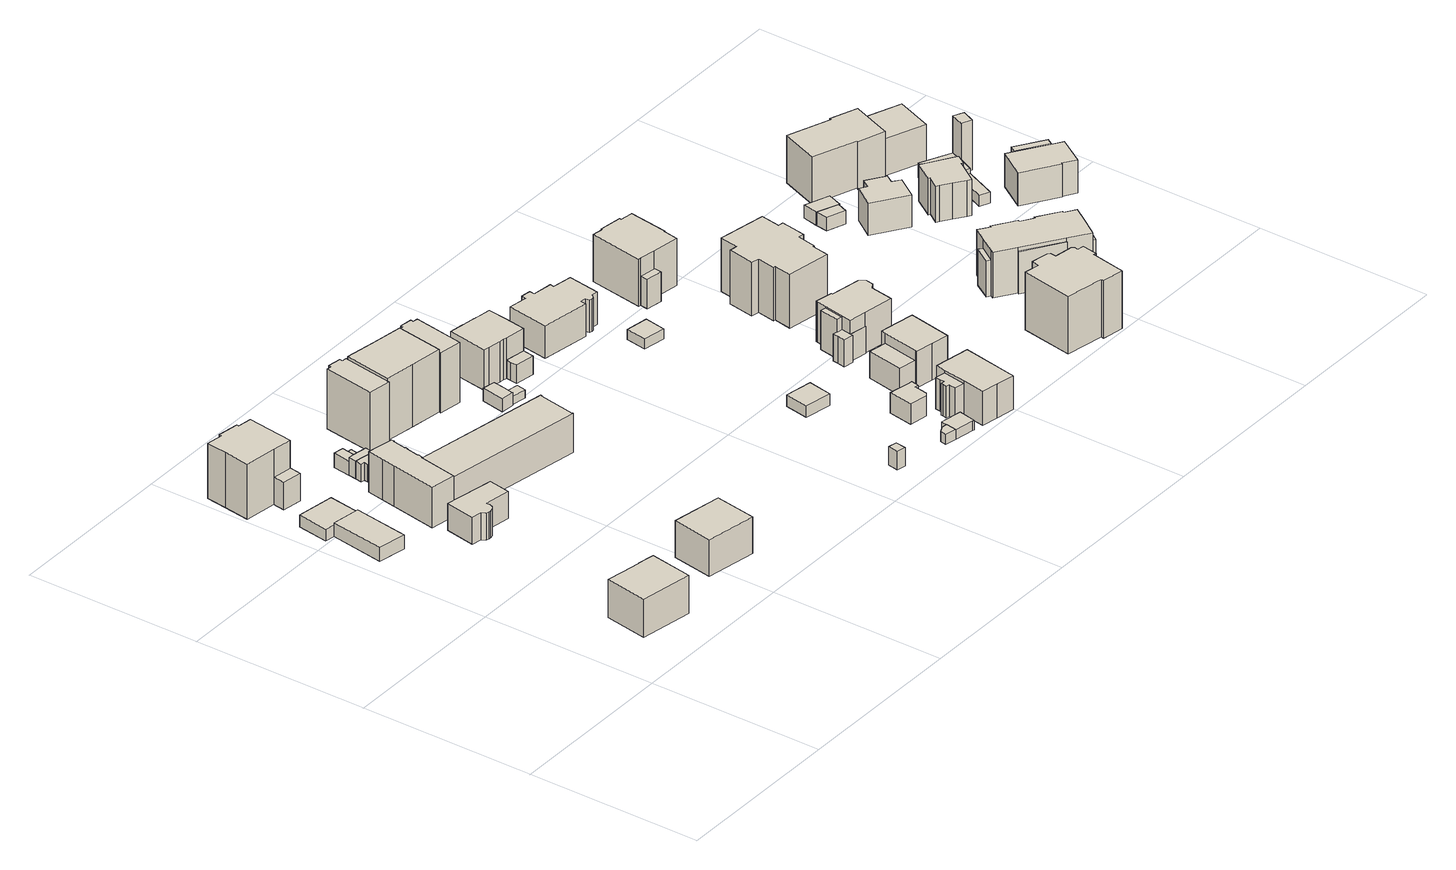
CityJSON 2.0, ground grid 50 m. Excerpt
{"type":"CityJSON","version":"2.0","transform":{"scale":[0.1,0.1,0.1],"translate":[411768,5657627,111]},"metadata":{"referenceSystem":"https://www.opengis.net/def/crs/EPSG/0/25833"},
"CityObjects":{
"building1":{"type":"Building","attributes":{"Gemeindeschluessel":14612000,"Geometrietyp2DReferenz":"3000","function":"31001_9998","roofType":"9999"},"children":["building1-1","building1-2"]},
"building1-1":{"type":"BuildingPart","attributes":{"Dachtyp_tdc":"tdcPolyFlatRoof","Dachneigung":2.77,"QualitaetDacherkennung":37,"Geometrietyp2DReferenz":"3000","measuredHeight":8.88,"roofType":"2100"},"parents":["building1"],"geometry":[{"type":"Solid","lod":"1","boundaries":[[[[0,1,2,3,4]],[[5,6,7,8,9]],[[3,6,5,4]],[[2,7,6,3]],[[1,8,7,2]],[[0,9,8,1]],[[4,5,9,0]]]]}]},
"building1-2":{"type":"BuildingPart","attributes":{"Dachtyp_tdc":"tdcTentRoof","Dachneigung":11.85,"QualitaetDacherkennung":70,"Geometrietyp2DReferenz":"3000","measuredHeight":11.94,"roofType":"3500"},"parents":["building1"],"geometry":[{"type":"Solid","lod":"1","boundaries":[[[[10,11,12,13,14,15,16]],[[9,8,17,18,19,20,5]],[[16,8,9,10]],[[15,17,8,16]],[[14,18,17,15]],[[13,19,18,14]],[[12,20,19,13]],[[11,5,20,12]],[[10,9,5,11]]]]}]},
"building2":{"type":"Building","attributes":{"Dachtyp_tdc":"tdcPolyFlatRoof","Gemeindeschluessel":14612000,"Dachneigung":6.13,"QualitaetDacherkennung":87,"Geometrietyp2DReferenz":"3000","measuredHeight":4.46,"function":"31001_9998","roofType":"2100"},"geometry":[{"type":"Solid","lod":"1","boundaries":[[[[21,22,23,24]],[[25,26,27,28]],[[24,26,25,21]],[[23,27,26,24]],[[22,28,27,23]],[[21,25,28,22]]]]}]},
"building3":{"type":"Building","attributes":{"Dachtyp_tdc":"tdcPolyFlatRoof","Gemeindeschluessel":14612000,"Dachneigung":5.5,"QualitaetDacherkennung":90,"Geometrietyp2DReferenz":"3000","measuredHeight":3.91,"function":"31001_9998","roofType":"2100"},"geometry":[{"type":"Solid","lod":"1","boundaries":[[[[29,30,31,32,33]],[[34,35,36,28,27]],[[33,35,34,29]],[[32,36,35,33]],[[31,28,36,32]],[[30,27,28,31]],[[29,34,27,30]]]]}]},
"building4":{"type":"Building","attributes":{"Gemeindeschluessel":14612000,"Geometrietyp2DReferenz":"3000","function":"31001_9998","roofType":"9999"},"children":["building4-1","building4-2"]},
"building4-1":{"type":"BuildingPart","attributes":{"Dachtyp_tdc":"tdcGableRoof","Dachneigung":22.07,"QualitaetDacherkennung":35,"Geometrietyp2DReferenz":"3000","measuredHeight":17.79,"roofType":"3100"},"parents":["building4"],"geometry":[{"type":"Solid","lod":"1","boundaries":[[[[37,38,39,40,41,42,43,44,45,46,47]],[[48,49,50,51,52,53,54,55,56,57,58]],[[47,48,58,37]],[[46,49,48,47]],[[45,50,49,46]],[[44,51,50,45]],[[43,52,51,44]],[[42,53,52,43]],[[41,54,53,42]],[[40,55,54,41]],[[39,56,55,40]],[[38,57,56,39]],[[37,58,57,38]]]]}]},
"building4-2":{"type":"BuildingPart","attributes":{"Dachtyp_tdc":"tdcGableRoof","Dachneigung":66.94,"QualitaetDacherkennung":7,"Geometrietyp2DReferenz":"3000","measuredHeight":11.94,"roofType":"3100"},"parents":["building4"],"geometry":[{"type":"Solid","lod":"1","boundaries":[[[[59,60,61,62]],[[57,63,64,58]],[[62,63,57,59]],[[61,64,63,62]],[[60,58,64,61]],[[59,57,58,60]]]]}]},
"building5":{"type":"Building","attributes":{"Dachtyp_tdc":"tdcFreeFormRoof","Gemeindeschluessel":14612000,"Dachneigung":61.99,"QualitaetDacherkennung":16,"Geometrietyp2DReferenz":"3000","measuredHeight":10.71,"function":"31001_9998","roofType":"5000"},"geometry":[{"type":"Solid","lod":"1","boundaries":[[[[65,66,67,68,69,70,71,72,73,74,75,76]],[[77,78,79,80,81,82,83,84,85,86,87,88]],[[76,78,77,65]],[[75,79,78,76]],[[74,80,79,75]],[[73,81,80,74]],[[72,82,81,73]],[[71,83,82,72]],[[70,84,83,71]],[[69,85,84,70]],[[68,86,85,69]],[[67,87,86,68]],[[66,88,87,67]],[[65,77,88,66]]]]}]},
"building6":{"type":"Building","attributes":{"Dachtyp_tdc":"tdcPolyFlatRoof","Gemeindeschluessel":14612000,"Dachneigung":17.45,"QualitaetDacherkennung":61,"Geometrietyp2DReferenz":"3000","measuredHeight":12.92,"function":"31001_9998","roofType":"2100"},"geometry":[{"type":"Solid","lod":"1","boundaries":[[[[89,90,91,92,93,94,95,96,97,98,99,100,101,102,103,104,105,106]],[[107,108,109,110,111,112,113,114,115,116,117,118,119,120,121,122,123,124]],[[106,108,107,89]],[[105,109,108,106]],[[104,110,109,105]],[[103,111,110,104]],[[102,112,111,103]],[[101,113,112,102]],[[100,114,113,101]],[[99,115,114,100]],[[98,116,115,99]],[[97,117,116,98]],[[96,118,117,97]],[[95,119,118,96]],[[94,120,119,95]],[[93,121,120,94]],[[92,122,121,93]],[[91,123,122,92]],[[90,124,123,91]],[[89,107,124,90]]]]}]},
"building7":{"type":"Building","attributes":{"Dachtyp_tdc":"tdcHipAndGableRoof","Gemeindeschluessel":14612000,"Dachneigung":35.05,"QualitaetDacherkennung":43,"Geometrietyp2DReferenz":"3000","measuredHeight":13.19,"function":"31001_9998","roofType":"5000"},"geometry":[{"type":"Solid","lod":"1","boundaries":[[[[125,126,127,128]],[[129,130,131,132]],[[128,130,129,125]],[[127,131,130,128]],[[126,132,131,127]],[[125,129,132,126]]]]}]},
"building8":{"type":"Building","attributes":{"Dachtyp_tdc":"tdcPolyFlatRoof","Gemeindeschluessel":14612000,"Dachneigung":4.83,"QualitaetDacherkennung":66,"Geometrietyp2DReferenz":"3000","measuredHeight":4.62,"function":"31001_9998","roofType":"2100"},"geometry":[{"type":"Solid","lod":"1","boundaries":[[[[133,134,135,136]],[[137,138,139,140]],[[136,138,137,133]],[[135,139,138,136]],[[134,140,139,135]],[[133,137,140,134]]]]}]},
"building9":{"type":"Building","attributes":{"Dachtyp_tdc":"tdcPolyFlatRoof","Gemeindeschluessel":14612000,"Dachneigung":30.12,"QualitaetDacherkennung":70,"Geometrietyp2DReferenz":"3000","measuredHeight":6.02,"function":"31001_9998","roofType":"2100"},"geometry":[{"type":"Solid","lod":"1","boundaries":[[[[141,142,143,144,145,146]],[[147,148,149,138,137,150]],[[146,148,147,141]],[[145,149,148,146]],[[144,138,149,145]],[[143,137,138,144]],[[142,150,137,143]],[[141,147,150,142]]]]}]},
"building10":{"type":"Building","attributes":{"Dachtyp_tdc":"tdcPolyFlatRoof","Gemeindeschluessel":14612000,"Dachneigung":30.7,"QualitaetDacherkennung":69,"Geometrietyp2DReferenz":"3000","measuredHeight":5.86,"function":"31001_9998","roofType":"2100"},"geometry":[{"type":"Solid","lod":"1","boundaries":[[[[151,152,153,154,155]],[[148,156,157,158,149]],[[155,156,148,151]],[[154,157,156,155]],[[153,158,157,154]],[[152,149,158,153]],[[151,148,149,152]]]]}]},
"building11":{"type":"Building","attributes":{"Dachtyp_tdc":"tdcPolyFlatRoof","Gemeindeschluessel":14612000,"Dachneigung":6.29,"QualitaetDacherkennung":73,"Geometrietyp2DReferenz":"3000","measuredHeight":4.2,"function":"31001_9998","roofType":"2100"},"geometry":[{"type":"Solid","lod":"1","boundaries":[[[[159,160,161,162]],[[163,164,165,166]],[[162,164,163,159]],[[161,165,164,162]],[[160,166,165,161]],[[159,163,166,160]]]]}]},
"building12":{"type":"Building","attributes":{"Dachtyp_tdc":"tdcPolyFlatRoof","Gemeindeschluessel":14612000,"Dachneigung":3.55,"QualitaetDacherkennung":76,"Geometrietyp2DReferenz":"3000","measuredHeight":2.41,"function":"31001_9998","roofType":"2100"},"geometry":[{"type":"Solid","lod":"1","boundaries":[[[[167,168,169,170,171]],[[157,172,173,174,158]],[[171,172,157,167]],[[170,173,172,171]],[[169,174,173,170]],[[168,158,174,169]],[[167,157,158,168]]]]}]},
"building13":{"type":"Building","attributes":{"name":"Berufliches Gymnasium","Gemeindeschluessel":14612000,"Dachtyp_tdc":"tdcFreeFormRoof","Dachneigung":32.39,"QualitaetDacherkennung":71,"Geometrietyp2DReferenz":"3000","measuredHeight":13.04,"function":"31001_3021","roofType":"5000"},"geometry":[{"type":"Solid","lod":"1","boundaries":[[[[175,176,177,178,179,180,181,182]],[[183,184,185,186,187,188,189,190]],[[182,184,183,175]],[[181,185,184,182]],[[180,186,185,181]],[[179,187,186,180]],[[178,188,187,179]],[[177,189,188,178]],[[176,190,189,177]],[[175,183,190,176]]]]}]},
"building14":{"type":"Building","attributes":{"name":"Semper Fachoberschule Dresden","Gemeindeschluessel":14612000,"Geometrietyp2DReferenz":"3000","function":"31001_3021","roofType":"9999"},"children":["building14-1","building14-2","building14-3"]},
"building14-1":{"type":"BuildingPart","attributes":{"Dachtyp_tdc":"tdcHipRoof","Dachneigung":25.75,"QualitaetDacherkennung":48,"Geometrietyp2DReferenz":"3000","measuredHeight":18.25,"roofType":"3200"},"parents":["building14"],"geometry":[{"type":"Solid","lod":"1","boundaries":[[[[191,192,193,194,195,196,197,198,199,200]],[[201,202,203,204,205,206,207,208,209,210]],[[199,202,201,200]],[[198,203,202,199]],[[197,204,203,198]],[[196,205,204,197]],[[195,206,205,196]],[[194,207,206,195]],[[193,208,207,194]],[[192,209,208,193]],[[191,210,209,192]],[[200,201,210,191]]]]}]},
"building14-2":{"type":"BuildingPart","attributes":{"Dachtyp_tdc":"tdcGableRoof","Dachneigung":25.99,"QualitaetDacherkennung":90,"Geometrietyp2DReferenz":"3000","measuredHeight":19.65,"roofType":"3100"},"parents":["building14"],"geometry":[{"type":"Solid","lod":"1","boundaries":[[[[211,212,213,214,215,216]],[[217,201,210,218,219,220]],[[216,201,217,211]],[[215,210,201,216]],[[214,218,210,215]],[[213,219,218,214]],[[212,220,219,213]],[[211,217,220,212]]]]}]},
"building14-3":{"type":"BuildingPart","attributes":{"Dachtyp_tdc":"tdcCutTentRoof","Dachneigung":28.5,"QualitaetDacherkennung":81,"Geometrietyp2DReferenz":"3000","measuredHeight":18.61,"roofType":"9999"},"parents":["building14"],"geometry":[{"type":"Solid","lod":"1","boundaries":[[[[221,222,223,224,225,226,227,228,229,230]],[[231,232,233,234,235,236,237,238,220,219]],[[230,231,219,221]],[[229,232,231,230]],[[228,233,232,229]],[[227,234,233,228]],[[226,235,234,227]],[[225,236,235,226]],[[224,237,236,225]],[[223,238,237,224]],[[222,220,238,223]],[[221,219,220,222]]]]}]},
"building15":{"type":"Building","attributes":{"Dachtyp_tdc":"tdcFreeFormRoof","Gemeindeschluessel":14612000,"Dachneigung":12.41,"QualitaetDacherkennung":33,"Geometrietyp2DReferenz":"3000","measuredHeight":4.46,"function":"31001_9998","roofType":"5000"},"geometry":[{"type":"Solid","lod":"1","boundaries":[[[[239,240,241,242,243,244]],[[245,246,247,248,249,250]],[[244,246,245,239]],[[243,247,246,244]],[[242,248,247,243]],[[241,249,248,242]],[[240,250,249,241]],[[239,245,250,240]]]]}]},
"building16":{"type":"Building","attributes":{"Dachtyp_tdc":"tdcPolyFlatRoof","Gemeindeschluessel":14612000,"Dachneigung":3.26,"QualitaetDacherkennung":67,"Geometrietyp2DReferenz":"3000","measuredHeight":2.45,"function":"31001_9998","roofType":"2100"},"geometry":[{"type":"Solid","lod":"1","boundaries":[[[[251,252,253,254]],[[249,248,255,256]],[[254,248,249,251]],[[253,255,248,254]],[[252,256,255,253]],[[251,249,256,252]]]]}]},
"building17":{"type":"Building","attributes":{"Dachtyp_tdc":"tdcGableRoof","Gemeindeschluessel":14612000,"Dachneigung":39.31,"QualitaetDacherkennung":6,"Geometrietyp2DReferenz":"3000","measuredHeight":6.11,"function":"31001_9998","roofType":"3100"},"geometry":[{"type":"Solid","lod":"1","boundaries":[[[[257,258,259,260]],[[261,262,263,264]],[[260,262,261,257]],[[259,263,262,260]],[[258,264,263,259]],[[257,261,264,258]]]]}]},
"building18":{"type":"Building","attributes":{"Gemeindeschluessel":14612000,"Geometrietyp2DReferenz":"3000","function":"31001_9998","roofType":"9999"},"children":["building18-1","building18-2"]},
"building18-1":{"type":"BuildingPart","attributes":{"Dachtyp_tdc":"tdcPolyFlatRoof","Dachneigung":3.41,"QualitaetDacherkennung":65,"Geometrietyp2DReferenz":"3000","measuredHeight":5.41,"roofType":"2100"},"parents":["building18"],"geometry":[{"type":"Solid","lod":"1","boundaries":[[[[265,266,267,268,269]],[[270,271,272,273,274]],[[269,271,270,265]],[[268,272,271,269]],[[267,273,272,268]],[[266,274,273,267]],[[265,270,274,266]]]]}]},
"building18-2":{"type":"BuildingPart","attributes":{"Dachtyp_tdc":"tdcHipRoof","Dachneigung":42.79,"QualitaetDacherkennung":77,"Geometrietyp2DReferenz":"3000","measuredHeight":14.38,"roofType":"3200"},"parents":["building18"],"geometry":[{"type":"Solid","lod":"1","boundaries":[[[[275,276,277,278,279,280,281,282,283,284,285,286,287,288,289,290,291,292]],[[293,294,295,296,297,298,299,300,301,302,303,304,305,306,307,308,273,272]],[[292,294,293,275]],[[291,295,294,292]],[[290,296,295,291]],[[289,297,296,290]],[[288,298,297,289]],[[287,299,298,288]],[[286,300,299,287]],[[285,301,300,286]],[[284,302,301,285]],[[283,303,302,284]],[[282,304,303,283]],[[281,305,304,282]],[[280,306,305,281]],[[279,307,306,280]],[[278,308,307,279]],[[277,273,308,278]],[[276,272,273,277]],[[275,293,272,276]]]]}]},
"building19":{"type":"Building","attributes":{"Dachtyp_tdc":"tdcPolyFlatRoof","Gemeindeschluessel":14612000,"Dachneigung":7.51,"QualitaetDacherkennung":68,"Geometrietyp2DReferenz":"3000","measuredHeight":3.13,"function":"31001_9998","roofType":"2100"},"geometry":[{"type":"Solid","lod":"1","boundaries":[[[[309,310,311,312,313]],[[314,315,316,317,318]],[[313,315,314,309]],[[312,316,315,313]],[[311,317,316,312]],[[310,318,317,311]],[[309,314,318,310]]]]}]},
"building20":{"type":"Building","attributes":{"Dachtyp_tdc":"tdcHipAndGableRoof","Gemeindeschluessel":14612000,"Dachneigung":10.02,"QualitaetDacherkennung":27,"Geometrietyp2DReferenz":"3000","measuredHeight":3.93,"function":"31001_9998","roofType":"5000"},"geometry":[{"type":"Solid","lod":"1","boundaries":[[[[319,320,321,322]],[[323,324,325,326]],[[322,324,323,319]],[[321,325,324,322]],[[320,326,325,321]],[[319,323,326,320]]]]}]},
"building21":{"type":"Building","attributes":{"Dachtyp_tdc":"tdcPolyFlatRoof","Gemeindeschluessel":14612000,"Dachneigung":0,"QualitaetDacherkennung":82,"Geometrietyp2DReferenz":"3000","measuredHeight":2.8,"function":"31001_9998","roofType":"1000"},"geometry":[{"type":"Solid","lod":"1","boundaries":[[[[327,328,329,330,331,332]],[[318,317,333,334,335,336]],[[332,317,318,327]],[[331,333,317,332]],[[330,334,333,331]],[[329,335,334,330]],[[328,336,335,329]],[[327,318,336,328]]]]}]},
"building22":{"type":"Building","attributes":{"Dachtyp_tdc":"tdcPolyFlatRoof","Gemeindeschluessel":14612000,"Dachneigung":0,"QualitaetDacherkennung":66,"Geometrietyp2DReferenz":"3000","measuredHeight":5.88,"function":"31001_9998","roofType":"1000"},"geometry":[{"type":"Solid","lod":"1","boundaries":[[[[337,338,339,340,341,342,343,344]],[[345,346,347,348,349,350,351,352]],[[344,346,345,337]],[[343,347,346,344]],[[342,348,347,343]],[[341,349,348,342]],[[340,350,349,341]],[[339,351,350,340]],[[338,352,351,339]],[[337,345,352,338]]]]}]},
"building23":{"type":"Building","attributes":{"Dachtyp_tdc":"tdcFreeFormRoof","Gemeindeschluessel":14612000,"Dachneigung":50.21,"QualitaetDacherkennung":43,"Geometrietyp2DReferenz":"3000","measuredHeight":14.38,"function":"31001_9998","roofType":"5000"},"geometry":[{"type":"Solid","lod":"1","boundaries":[[[[353,354,355,356,357,358,359,360,361,362,363,364,365,366,367,368,369]],[[370,371,372,373,374,375,376,377,378,379,380,381,382,383,384,385,386]],[[369,371,370,353]],[[368,372,371,369]],[[367,373,372,368]],[[366,374,373,367]],[[365,375,374,366]],[[364,376,375,365]],[[363,377,376,364]],[[362,378,377,363]],[[361,379,378,362]],[[360,380,379,361]],[[359,381,380,360]],[[358,382,381,359]],[[357,383,382,358]],[[356,384,383,357]],[[355,385,384,356]],[[354,386,385,355]],[[353,370,386,354]]]]}]},
"building24":{"type":"Building","attributes":{"Gemeindeschluessel":14612000,"Geometrietyp2DReferenz":"3000","function":"31001_9998","roofType":"9999"},"children":["building24-1","building24-2"]},
"building24-1":{"type":"BuildingPart","attributes":{"Dachtyp_tdc":"tdcHipAndGableRoof","Dachneigung":38.1,"QualitaetDacherkennung":65,"Geometrietyp2DReferenz":"3000","measuredHeight":11.91,"roofType":"5000"},"parents":["building24"],"geometry":[{"type":"Solid","lod":"1","boundaries":[[[[387,388,389,390,391,392,393]],[[394,395,396,397,398,399,400]],[[393,395,394,387]],[[392,396,395,393]],[[391,397,396,392]],[[390,398,397,391]],[[389,399,398,390]],[[388,400,399,389]],[[387,394,400,388]]]]}]},
"building24-2":{"type":"BuildingPart","attributes":{"Dachtyp_tdc":"tdcGableRoof","Dachneigung":41.34,"QualitaetDacherkennung":72,"Geometrietyp2DReferenz":"3000","measuredHeight":10.65,"roofType":"3100"},"parents":["building24"],"geometry":[{"type":"Solid","lod":"1","boundaries":[[[[401,402,403,404,405,406,407,408,409,410,411]],[[412,413,396,414,395,415,416,417,418,419,420]],[[411,413,412,401]],[[410,396,413,411]],[[409,414,396,410]],[[408,395,414,409]],[[407,415,395,408]],[[406,416,415,407]],[[405,417,416,406]],[[404,418,417,405]],[[403,419,418,404]],[[402,420,419,403]],[[401,412,420,402]]]]}]},
"building25":{"type":"Building","attributes":{"Dachtyp_tdc":"tdcGableRoof","Gemeindeschluessel":14612000,"Dachneigung":10.14,"QualitaetDacherkennung":79,"Geometrietyp2DReferenz":"3000","measuredHeight":3.14,"function":"31001_9998","roofType":"3100"},"geometry":[{"type":"Solid","lod":"1","boundaries":[[[[421,422,423,424]],[[425,426,427,428]],[[424,426,425,421]],[[423,427,426,424]],[[422,428,427,423]],[[421,425,428,422]]]]}]},
"building26":{"type":"Building","attributes":{"Gemeindeschluessel":14612000,"Geometrietyp2DReferenz":"3000","function":"31001_9998","roofType":"9999"},"children":["building26-1","building26-2"]},
"building26-1":{"type":"BuildingPart","attributes":{"Dachtyp_tdc":"tdcGableRoof","Dachneigung":42.05,"QualitaetDacherkennung":58,"Geometrietyp2DReferenz":"3000","measuredHeight":12.8,"roofType":"3100"},"parents":["building26"],"geometry":[{"type":"Solid","lod":"1","boundaries":[[[[429,430,431,432,433,434,435,436]],[[437,438,439,440,441,442,443,444]],[[436,437,444,429]],[[435,438,437,436]],[[434,439,438,435]],[[433,440,439,434]],[[432,441,440,433]],[[431,442,441,432]],[[430,443,442,431]],[[429,444,443,430]]]]}]},
"building26-2":{"type":"BuildingPart","attributes":{"Dachtyp_tdc":"tdcPolyFlatRoof","Dachneigung":0,"QualitaetDacherkennung":36,"Geometrietyp2DReferenz":"3000","measuredHeight":7.68,"roofType":"1000"},"parents":["building26"],"geometry":[{"type":"Solid","lod":"1","boundaries":[[[[445,446,447,448]],[[444,449,450,437]],[[447,449,444,448]],[[446,450,449,447]],[[445,437,450,446]],[[448,444,437,445]]]]}]},
"building27":{"type":"Building","attributes":{"Gemeindeschluessel":14612000,"Geometrietyp2DReferenz":"3000","function":"31001_9998","roofType":"9999"},"children":["building27-1","building27-2","building27-3"]},
"building27-1":{"type":"BuildingPart","attributes":{"Dachtyp_tdc":"tdcCutTentRoof","Dachneigung":38.61,"QualitaetDacherkennung":75,"Geometrietyp2DReferenz":"3000","measuredHeight":13.58,"roofType":"9999"},"parents":["building27"],"geometry":[{"type":"Solid","lod":"1","boundaries":[[[[451,452,453,454,455,456,457,458,459,460,461,462]],[[463,464,465,466,467,468,469,470,471,472,473,474]],[[462,464,463,451]],[[461,465,464,462]],[[460,466,465,461]],[[459,467,466,460]],[[458,468,467,459]],[[457,469,468,458]],[[456,470,469,457]],[[455,471,470,456]],[[454,472,471,455]],[[453,473,472,454]],[[452,474,473,453]],[[451,463,474,452]]]]}]},
"building27-2":{"type":"BuildingPart","attributes":{"Dachtyp_tdc":"tdcPolyFlatRoof","Dachneigung":37.57,"QualitaetDacherkennung":68,"Geometrietyp2DReferenz":"3000","measuredHeight":11.94,"roofType":"2100"},"parents":["building27"],"geometry":[{"type":"Solid","lod":"1","boundaries":[[[[475,476,477,478]],[[479,467,480,481]],[[478,467,479,475]],[[477,480,467,478]],[[476,481,480,477]],[[475,479,481,476]]]]}]},
"building27-3":{"type":"BuildingPart","attributes":{"Dachtyp_tdc":"tdcGableRoof","Dachneigung":14.71,"QualitaetDacherkennung":51,"Geometrietyp2DReferenz":"3000","measuredHeight":8.07,"roofType":"3100"},"parents":["building27"],"geometry":[{"type":"Solid","lod":"1","boundaries":[[[[482,483,484,485,486,487,488,489,490,491,492]],[[493,494,495,496,497,498,481,480,499,466,465]],[[492,494,493,482]],[[491,495,494,492]],[[490,496,495,491]],[[489,497,496,490]],[[488,498,497,489]],[[487,481,498,488]],[[486,480,481,487]],[[485,499,480,486]],[[484,466,499,485]],[[483,465,466,484]],[[482,493,465,483]]]]}]},
"building28":{"type":"Building","attributes":{"Gemeindeschluessel":14612000,"Geometrietyp2DReferenz":"3000","function":"31001_9998","roofType":"9999"},"children":["building28-1","building28-2"]},
"building28-1":{"type":"BuildingPart","attributes":{"Dachtyp_tdc":"tdcHipRoof","Dachneigung":25.37,"QualitaetDacherkennung":64,"Geometrietyp2DReferenz":"3000","measuredHeight":15.31,"roofType":"3200"},"parents":["building28"],"geometry":[{"type":"Solid","lod":"1","boundaries":[[[[500,501,502,503,504,505,506,507,508,509,510,511,512]],[[513,514,515,516,517,518,519,520,521,522,523,524,525]],[[512,514,513,500]],[[511,515,514,512]],[[510,516,515,511]],[[509,517,516,510]],[[508,518,517,509]],[[507,519,518,508]],[[506,520,519,507]],[[505,521,520,506]],[[504,522,521,505]],[[503,523,522,504]],[[502,524,523,503]],[[501,525,524,502]],[[500,513,525,501]]]]}]},
"building28-2":{"type":"BuildingPart","attributes":{"Dachtyp_tdc":"tdcPolyFlatRoof","Dachneigung":14.13,"QualitaetDacherkennung":46,"Geometrietyp2DReferenz":"3000","measuredHeight":8.82,"roofType":"2100"},"parents":["building28"],"geometry":[{"type":"Solid","lod":"1","boundaries":[[[[526,527,528,529]],[[515,530,531,516]],[[528,530,515,529]],[[527,531,530,528]],[[526,516,531,527]],[[529,515,516,526]]]]}]},
"building29":{"type":"Building","attributes":{"Dachtyp_tdc":"tdcFreeFormRoof","Gemeindeschluessel":14612000,"Dachneigung":23.39,"QualitaetDacherkennung":76,"Geometrietyp2DReferenz":"3000","measuredHeight":16.97,"function":"31001_9998","roofType":"5000"},"geometry":[{"type":"Solid","lod":"1","boundaries":[[[[532,533,534,535,536,537,538,539,540,541,542,543,544,545,546,547,548]],[[549,550,551,552,553,554,555,556,557,558,559,560,561,562,563,564,565]],[[548,550,549,532]],[[547,551,550,548]],[[546,552,551,547]],[[545,553,552,546]],[[544,554,553,545]],[[543,555,554,544]],[[542,556,555,543]],[[541,557,556,542]],[[540,558,557,541]],[[539,559,558,540]],[[538,560,559,539]],[[537,561,560,538]],[[536,562,561,537]],[[535,563,562,536]],[[534,564,563,535]],[[533,565,564,534]],[[532,549,565,533]]]]}]},
"building30":{"type":"Building","attributes":{"Dachtyp_tdc":"tdcFreeFormRoof","Gemeindeschluessel":14612000,"Dachneigung":38.79,"QualitaetDacherkennung":34,"Geometrietyp2DReferenz":"3000","measuredHeight":19.63,"function":"31001_9998","roofType":"5000"},"geometry":[{"type":"Solid","lod":"1","boundaries":[[[[566,567,568,569,570,571,572,573,574,575,576,577,578,579,580,581]],[[582,583,584,585,586,587,588,589,590,591,592,593,594,595,596,597]],[[581,583,582,566]],[[580,584,583,581]],[[579,585,584,580]],[[578,586,585,579]],[[577,587,586,578]],[[576,588,587,577]],[[575,589,588,576]],[[574,590,589,575]],[[573,591,590,574]],[[572,592,591,573]],[[571,593,592,572]],[[570,594,593,571]],[[569,595,594,570]],[[568,596,595,569]],[[567,597,596,568]],[[566,582,597,567]]]]}]},
"building31":{"type":"Building","attributes":{"Gemeindeschluessel":14612000,"Geometrietyp2DReferenz":"3000","function":"31001_9998","roofType":"9999"},"children":["building31-1","building31-2","building31-3","building31-4"]},
"building31-1":{"type":"BuildingPart","attributes":{"Dachtyp_tdc":"tdcHipRoof","Dachneigung":10.12,"QualitaetDacherkennung":62,"Geometrietyp2DReferenz":"3000","measuredHeight":13.59,"roofType":"3200"},"parents":["building31"],"geometry":[{"type":"Solid","lod":"1","boundaries":[[[[598,599,600,601,602,603,604,605,606,607,608,609,610,611,612,613,614,615]],[[616,617,618,619,620,621,622,623,624,625,626,627,628,629,630,631,632,633]],[[615,617,616,598]],[[614,618,617,615]],[[613,619,618,614]],[[612,620,619,613]],[[611,621,620,612]],[[610,622,621,611]],[[609,623,622,610]],[[608,624,623,609]],[[607,625,624,608]],[[606,626,625,607]],[[605,627,626,606]],[[604,628,627,605]],[[603,629,628,604]],[[602,630,629,603]],[[601,631,630,602]],[[600,632,631,601]],[[599,633,632,600]],[[598,616,633,599]]]]}]},
"building31-2":{"type":"BuildingPart","attributes":{"Dachtyp_tdc":"tdcFreeFormRoof","Dachneigung":26.73,"QualitaetDacherkennung":22,"Geometrietyp2DReferenz":"3000","measuredHeight":10.43,"roofType":"5000"},"parents":["building31"],"geometry":[{"type":"Solid","lod":"1","boundaries":[[[[634,635,636,637]],[[629,638,639,630]],[[637,638,629,634]],[[636,639,638,637]],[[635,630,639,636]],[[634,629,630,635]]]]}]},
"building31-3":{"type":"BuildingPart","attributes":{"Dachtyp_tdc":"tdcGableRoof","Dachneigung":27.03,"QualitaetDacherkennung":3,"Geometrietyp2DReferenz":"3000","measuredHeight":14.07,"roofType":"3100"},"parents":["building31"],"geometry":[{"type":"Solid","lod":"1","boundaries":[[[[640,641,642,643]],[[632,644,645,633]],[[643,644,632,640]],[[642,645,644,643]],[[641,633,645,642]],[[640,632,633,641]]]]}]},
"building31-4":{"type":"BuildingPart","attributes":{"Dachtyp_tdc":"tdcPolyFlatRoof","Dachneigung":21.2,"QualitaetDacherkennung":28,"Geometrietyp2DReferenz":"3000","measuredHeight":10.58,"roofType":"2100"},"parents":["building31"],"geometry":[{"type":"Solid","lod":"1","boundaries":[[[[646,647,648,649]],[[617,650,651,618]],[[649,650,617,646]],[[648,651,650,649]],[[647,618,651,648]],[[646,617,618,647]]]]}]},
"building32":{"type":"Building","attributes":{"Dachtyp_tdc":"tdcGableRoof","Gemeindeschluessel":14612000,"Dachneigung":44.66,"QualitaetDacherkennung":77,"Geometrietyp2DReferenz":"3000","measuredHeight":4.63,"function":"31001_9998","roofType":"3100"},"geometry":[{"type":"Solid","lod":"1","boundaries":[[[[652,653,654,655]],[[656,657,658,659]],[[655,657,656,652]],[[654,658,657,655]],[[653,659,658,654]],[[652,656,659,653]]]]}]},
"building33":{"type":"Building","attributes":{"Dachtyp_tdc":"tdcFreeFormRoof","Gemeindeschluessel":14612000,"Dachneigung":36.85,"QualitaetDacherkennung":78,"Geometrietyp2DReferenz":"3000","measuredHeight":4.63,"function":"31001_9998","roofType":"5000"},"geometry":[{"type":"Solid","lod":"1","boundaries":[[[[660,661,662,652,655]],[[663,657,656,664,665]],[[655,657,663,660]],[[652,656,657,655]],[[662,664,656,652]],[[661,665,664,662]],[[660,663,665,661]]]]}]},
"building34":{"type":"Building","attributes":{"Dachtyp_tdc":"tdcFreeFormRoof","Gemeindeschluessel":14612000,"Dachneigung":31.54,"QualitaetDacherkennung":56,"Geometrietyp2DReferenz":"3000","measuredHeight":10.45,"function":"31001_9998","roofType":"5000"},"geometry":[{"type":"Solid","lod":"1","boundaries":[[[[666,667,668,669,670,671,672,673]],[[674,675,676,677,678,679,680,681]],[[673,675,674,666]],[[672,676,675,673]],[[671,677,676,672]],[[670,678,677,671]],[[669,679,678,670]],[[668,680,679,669]],[[667,681,680,668]],[[666,674,681,667]]]]}]},
"building35":{"type":"Building","attributes":{"Gemeindeschluessel":14612000,"Geometrietyp2DReferenz":"3000","function":"31001_9998","roofType":"9999"},"children":["building35-1","building35-2","building35-3"]},
"building35-1":{"type":"BuildingPart","attributes":{"Dachtyp_tdc":"tdcGableRoof","Dachneigung":16.65,"QualitaetDacherkennung":61,"Geometrietyp2DReferenz":"3000","measuredHeight":4.01,"roofType":"3100"},"parents":["building35"],"geometry":[{"type":"Solid","lod":"1","boundaries":[[[[682,683,684,685,686,687,688,689]],[[690,691,692,693,694,695,696,697]],[[689,691,690,682]],[[688,692,691,689]],[[687,693,692,688]],[[686,694,693,687]],[[685,695,694,686]],[[684,696,695,685]],[[683,697,696,684]],[[682,690,697,683]]]]}]},
"building35-2":{"type":"BuildingPart","attributes":{"Dachtyp_tdc":"tdcHipAndGableRoof","Dachneigung":36.47,"QualitaetDacherkennung":53,"Geometrietyp2DReferenz":"3000","measuredHeight":12.44,"roofType":"5000"},"parents":["building35"],"geometry":[{"type":"Solid","lod":"1","boundaries":[[[[698,699,700,701,702,703,704,705,706,707,708,709,710,711]],[[712,713,714,715,716,717,718,719,720,721,722,723,691,697]],[[711,713,712,698]],[[710,714,713,711]],[[709,715,714,710]],[[708,716,715,709]],[[707,717,716,708]],[[706,718,717,707]],[[705,719,718,706]],[[704,720,719,705]],[[703,721,720,704]],[[702,722,721,703]],[[701,723,722,702]],[[700,691,723,701]],[[699,697,691,700]],[[698,712,697,699]]]]}]},
"building35-3":{"type":"BuildingPart","attributes":{"Dachtyp_tdc":"tdcPolyFlatRoof","Dachneigung":19.97,"QualitaetDacherkennung":57,"Geometrietyp2DReferenz":"3000","measuredHeight":3.71,"roofType":"2100"},"parents":["building35"],"geometry":[{"type":"Solid","lod":"1","boundaries":[[[[724,725,726,727,728]],[[691,722,729,730,692]],[[728,722,691,724]],[[727,729,722,728]],[[726,730,729,727]],[[725,692,730,726]],[[724,691,692,725]]]]}]},
"building36":{"type":"Building","attributes":{"Dachtyp_tdc":"tdcHipRoof","Gemeindeschluessel":14612000,"Dachneigung":33.45,"QualitaetDacherkennung":69,"Geometrietyp2DReferenz":"3000","measuredHeight":15.84,"function":"31001_9998","roofType":"3200"},"geometry":[{"type":"Solid","lod":"1","boundaries":[[[[731,732,733,734,735,736,737,738,739,740,741]],[[742,743,744,745,746,747,748,749,750,751,752]],[[741,743,742,731]],[[740,744,743,741]],[[739,745,744,740]],[[738,746,745,739]],[[737,747,746,738]],[[736,748,747,737]],[[735,749,748,736]],[[734,750,749,735]],[[733,751,750,734]],[[732,752,751,733]],[[731,742,752,732]]]]}]},
"building37":{"type":"Building","attributes":{"Dachtyp_tdc":"tdcPolyFlatRoof","Gemeindeschluessel":14612000,"Dachneigung":0,"QualitaetDacherkennung":71,"Geometrietyp2DReferenz":"3000","measuredHeight":3.18,"function":"31001_9998","roofType":"1000"},"geometry":[{"type":"Solid","lod":"1","boundaries":[[[[753,754,755,756,757]],[[758,696,694,759,760]],[[757,696,758,753]],[[756,694,696,757]],[[755,759,694,756]],[[754,760,759,755]],[[753,758,760,754]]]]}]},
"building38":{"type":"Building","attributes":{"Dachtyp_tdc":"tdcFreeFormRoof","Gemeindeschluessel":14612000,"Dachneigung":53.57,"QualitaetDacherkennung":64,"Geometrietyp2DReferenz":"3000","measuredHeight":6.3,"function":"31001_9998","roofType":"5000"},"geometry":[{"type":"Solid","lod":"1","boundaries":[[[[761,762,763,764,765,766]],[[767,768,769,770,771,772]],[[766,768,767,761]],[[765,769,768,766]],[[764,770,769,765]],[[763,771,770,764]],[[762,772,771,763]],[[761,767,772,762]]]]}]},
"building39":{"type":"Building","attributes":{"Dachtyp_tdc":"tdcFreeFormRoof","Gemeindeschluessel":14612000,"Dachneigung":44.11,"QualitaetDacherkennung":67,"Geometrietyp2DReferenz":"3000","measuredHeight":5.28,"function":"31001_9998","roofType":"5000"},"geometry":[{"type":"Solid","lod":"1","boundaries":[[[[773,774,775,776,777]],[[778,779,780,781,782]],[[777,779,778,773]],[[776,780,779,777]],[[775,781,780,776]],[[774,782,781,775]],[[773,778,782,774]]]]}]},
"building40":{"type":"Building","attributes":{"Gemeindeschluessel":14612000,"Geometrietyp2DReferenz":"3000","function":"31001_9998","roofType":"9999"},"children":["building40-1","building40-2"]},
"building40-1":{"type":"BuildingPart","attributes":{"Dachtyp_tdc":"tdcFreeFormRoof","Dachneigung":39.3,"QualitaetDacherkennung":37,"Geometrietyp2DReferenz":"3000","measuredHeight":11.55,"roofType":"5000"},"parents":["building40"],"geometry":[{"type":"Solid","lod":"1","boundaries":[[[[783,784,785,786,787,788,789,790,791,792]],[[793,794,795,796,797,798,799,800,801,802]],[[792,794,793,783]],[[791,795,794,792]],[[790,796,795,791]],[[789,797,796,790]],[[788,798,797,789]],[[787,799,798,788]],[[786,800,799,787]],[[785,801,800,786]],[[784,802,801,785]],[[783,793,802,784]]]]}]},
"building40-2":{"type":"BuildingPart","attributes":{"Dachtyp_tdc":"tdcFreeFormRoof","Dachneigung":64,"QualitaetDacherkennung":19,"Geometrietyp2DReferenz":"3000","measuredHeight":10.84,"roofType":"5000"},"parents":["building40"],"geometry":[{"type":"Solid","lod":"1","boundaries":[[[[803,804,805,806,807]],[[808,809,810,798,797]],[[807,808,797,803]],[[806,809,808,807]],[[805,810,809,806]],[[804,798,810,805]],[[803,797,798,804]]]]}]},
"building41":{"type":"Building","attributes":{"Dachtyp_tdc":"tdcGableRoof","Gemeindeschluessel":14612000,"Dachneigung":30.69,"QualitaetDacherkennung":65,"Geometrietyp2DReferenz":"3000","measuredHeight":12.35,"function":"31001_9998","roofType":"3100"},"geometry":[{"type":"Solid","lod":"1","boundaries":[[[[811,812,813,814]],[[815,816,817,818]],[[814,816,815,811]],[[813,817,816,814]],[[812,818,817,813]],[[811,815,818,812]]]]}]},
"building42":{"type":"Building","attributes":{"Dachtyp_tdc":"tdcFreeFormRoof","Gemeindeschluessel":14612000,"Dachneigung":58.53,"QualitaetDacherkennung":7,"Geometrietyp2DReferenz":"3000","measuredHeight":15.72,"function":"31001_9998","roofType":"5000"},"geometry":[{"type":"Solid","lod":"1","boundaries":[[[[819,820,821,822]],[[823,824,825,826]],[[822,824,823,819]],[[821,825,824,822]],[[820,826,825,821]],[[819,823,826,820]]]]}]}
},
"vertices":[
[266,232,106],[266,233,106],[268,245,106],[215,254,106],[213,241,106],[213,241,18],[215,254,18],[268,245,18],[266,233,18],[266,232,18],
[266,232,128],[213,241,128],[164,250,128],[143,128,128],[294,103,128],[314,224,128],[266,233,128],[314,224,18],[294,103,18],[143,128,18],[164,250,18],
[126,833,53],[150,990,53],[70,1002,53],[46,848,53],[126,833,13],[46,848,13],[70,1002,13],[150,990,13],
[42,1007,47],[70,1002,47],[150,990,47],[163,1079,47],[56,1095,47],[42,1007,13],[56,1095,13],[163,1079,13],
[98,1203,173],[154,1195,173],[164,1267,173],[172,1327,173],[132,1333,173],[133,1339,173],[73,1348,173],[72,1341,173],[26,1348,173],[18,1288,173],[7,1216,173],[7,1216,14],[18,1288,14],[26,1348,14],[72,1341,14],[73,1348,14],[133,1339,14],[132,1333,14],[172,1327,14],[164,1267,14],[154,1195,14],[98,1203,14],
[154,1195,93],[98,1203,93],[93,1169,93],[149,1161,93],[149,1161,14],[93,1169,14],
[267,706,91],[276,695,91],[282,692,91],[288,691,91],[298,694,91],[306,701,91],[310,711,91],[309,721,91],[383,708,91],[394,770,91],[255,796,91],[239,711,91],[267,706,13],[239,711,13],[255,796,13],[394,770,13],[383,708,13],[309,721,13],[310,711,13],[306,701,13],[298,694,13],[288,691,13],[282,692,13],[276,695,13],
[344,982,129],[345,982,129],[347,989,129],[345,990,129],[352,1030,129],[354,1029,129],[355,1038,129],[352,1038,129],[307,1047,129],[280,1051,129],[272,1004,129],[265,964,129],[242,834,129],[314,821,129],[334,934,129],[337,934,129],[339,945,129],[337,945,129],[344,982,12],[337,945,12],[339,945,12],[337,934,12],[334,934,12],[314,821,12],[242,834,12],[265,964,12],[272,1004,12],[280,1051,12],[307,1047,12],[352,1038,12],[355,1038,12],[354,1029,12],[352,1030,12],[345,990,12],[347,989,12],[345,982,12],
[463,165,118],[607,140,118],[626,257,118],[483,281,118],[463,165,12],[483,281,12],[626,257,12],[607,140,12],
[312,1077,58],[307,1047,58],[352,1038,58],[358,1070,58],[312,1077,14],[358,1070,14],[352,1038,14],[307,1047,14],
[303,1090,65],[314,1089,65],[312,1077,65],[358,1070,65],[363,1100,65],[307,1110,65],[303,1090,14],[307,1110,14],[363,1100,14],[314,1089,14],
[307,1110,66],[363,1100,66],[367,1123,66],[339,1128,66],[310,1132,66],[310,1132,14],[339,1128,14],[367,1123,14],
[318,1183,54],[310,1132,54],[339,1128,54],[347,1178,54],[318,1183,13],[347,1178,13],[339,1128,13],[310,1132,13],
[339,1128,37],[367,1123,37],[377,1174,37],[352,1177,37],[347,1178,37],[347,1178,14],[352,1177,14],[377,1174,14],
[732,865,126],[334,934,126],[314,821,126],[712,753,126],[713,756,126],[711,756,126],[730,862,126],[732,862,126],[732,865,14],[732,862,14],[730,862,14],[711,756,14],[713,756,14],[712,753,14],[314,821,14],[334,934,14],
[663,1119,189],[662,1114,189],[727,1104,189],[750,1248,189],[736,1250,189],[737,1258,189],[702,1263,189],[701,1256,189],[685,1258,189],[684,1253,189],[684,1253,16],[685,1258,16],[701,1256,16],[702,1263,16],[737,1258,16],[736,1250,16],[750,1248,16],[727,1104,16],[662,1114,16],[663,1119,16],
[596,1266,196],[508,1280,196],[487,1145,196],[572,1133,196],[663,1119,196],[684,1253,196],[596,1266,16],[572,1133,16],[487,1145,16],[508,1280,16],
[487,1145,188],[508,1280,188],[509,1285,188],[495,1287,188],[496,1295,188],[458,1301,188],[456,1293,188],[443,1295,188],[421,1150,188],[486,1140,188],[486,1140,16],[421,1150,16],[443,1295,16],[456,1293,16],[458,1301,16],[496,1295,16],[495,1287,16],[509,1285,16],
[752,996,54],[790,991,54],[790,994,54],[795,1021,54],[800,1055,54],[764,1061,54],[752,996,17],[764,1061,17],[800,1055,17],[795,1021,17],[790,994,17],[790,991,17],
[790,994,41],[834,987,41],[839,1014,41],[795,1021,41],[839,1014,17],[834,987,17],
[1142,73,62],[1147,103,62],[1122,108,62],[1117,78,62],[1142,73,9],[1117,78,9],[1122,108,9],[1147,103,9],
[877,1043,68],[933,1035,68],[938,1067,68],[881,1076,68],[879,1062,68],[877,1043,15],[879,1062,15],[881,1076,15],[938,1067,15],[933,1035,15],
[870,1078,132],[881,1076,132],[938,1067,132],[940,1077,132],[947,1123,132],[955,1182,132],[915,1188,132],[911,1189,132],[908,1189,132],[903,1190,132],[880,1194,132],[871,1195,132],[867,1196,132],[863,1196,132],[823,1202,132],[806,1088,132],[821,1085,132],[859,1080,132],[870,1078,15],[859,1080,15],[821,1085,15],[806,1088,15],[823,1202,15],[863,1196,15],[867,1196,15],[871,1195,15],[880,1194,15],[903,1190,15],[908,1189,15],[911,1189,15],[915,1188,15],[955,1182,15],[947,1123,15],[940,1077,15],
[1277,49,38],[1309,43,38],[1314,74,38],[1298,76,38],[1280,67,38],[1277,49,9],[1280,67,9],[1298,76,9],[1314,74,9],[1309,43,9],
[1185,459,44],[1173,391,44],[1250,377,44],[1262,445,44],[1185,459,11],[1262,445,11],[1250,377,11],[1173,391,11],
[1309,43,37],[1366,33,37],[1370,32,37],[1379,81,37],[1318,92,37],[1314,74,37],[1318,92,9],[1379,81,9],[1370,32,9],[1366,33,9],
[1299,171,68],[1351,162,68],[1360,169,68],[1367,206,68],[1377,205,68],[1381,227,68],[1370,229,68],[1311,240,68],[1299,171,9],[1311,240,9],[1370,229,9],[1381,227,9],[1377,205,9],[1367,206,9],[1360,169,9],[1351,162,9],
[1147,1033,107],[1149,1049,107],[1164,1047,107],[1166,1035,107],[1174,1033,107],[1178,1033,107],[1188,1043,107],[1205,1041,107],[1219,1132,107],[1163,1141,107],[1165,1152,107],[1109,1160,107],[1111,1174,107],[1083,1178,107],[1081,1165,107],[1028,1173,107],[1010,1055,107],[1147,1033,13],[1010,1055,13],[1028,1173,13],[1081,1165,13],[1083,1178,13],[1111,1174,13],[1109,1160,13],[1165,1152,13],[1163,1141,13],[1219,1132,13],[1205,1041,13],[1188,1043,13],[1178,1033,13],[1174,1033,13],[1166,1035,13],[1164,1047,13],[1149,1049,13],
[1398,27,107],[1446,18,107],[1498,9,107],[1526,167,107],[1425,185,107],[1420,157,107],[1409,91,107],[1398,27,9],[1409,91,9],[1420,157,9],[1425,185,9],[1526,167,9],[1498,9,9],[1446,18,9],
[1389,149,100],[1387,135,100],[1376,136,100],[1375,129,100],[1372,118,100],[1383,116,100],[1380,96,100],[1409,91,100],[1414,122,100],[1420,157,100],[1391,162,100],[1389,149,9],[1391,162,9],[1414,122,9],[1380,96,9],[1383,116,9],[1372,118,9],[1375,129,9],[1376,136,9],[1387,135,9],
[1186,885,41],[1250,875,41],[1260,934,41],[1196,944,41],[1186,885,12],[1196,944,12],[1260,934,12],[1250,875,12],
[1436,257,117],[1435,251,117],[1486,242,117],[1536,233,117],[1559,356,117],[1509,365,117],[1458,374,117],[1455,360,117],[1455,360,12],[1458,374,12],[1509,365,12],[1559,356,12],[1536,233,12],[1486,242,12],[1435,251,12],[1436,257,12],
[1455,360,89],[1403,369,89],[1384,266,89],[1436,257,89],[1384,266,12],[1403,369,12],
[1583,493,130],[1598,502,130],[1602,524,130],[1591,540,130],[1505,555,130],[1505,559,130],[1457,568,130],[1456,564,130],[1451,536,130],[1436,452,130],[1485,443,130],[1572,428,130],[1583,493,13],[1572,428,13],[1485,443,13],[1436,452,13],[1451,536,13],[1456,564,13],[1457,568,13],[1505,559,13],[1505,555,13],[1591,540,13],[1602,524,13],[1598,502,13],
[1435,539,126],[1425,482,126],[1441,480,126],[1451,536,126],[1435,539,13],[1441,480,13],[1425,482,13],
[1484,440,91],[1485,443,91],[1436,452,91],[1438,463,91],[1441,480,91],[1425,482,91],[1412,485,91],[1409,468,91],[1406,448,91],[1434,442,91],[1435,449,91],[1484,440,13],[1435,449,13],[1434,442,13],[1406,448,13],[1409,468,13],[1412,485,13],[1438,463,13],
[1457,1024,156],[1459,1024,156],[1475,1135,156],[1473,1135,156],[1439,1140,156],[1440,1145,156],[1377,1154,156],[1376,1150,156],[1345,1155,156],[1321,1001,156],[1328,1000,156],[1374,993,156],[1450,981,156],[1457,1024,20],[1450,981,20],[1374,993,20],[1328,1000,20],[1321,1001,20],[1345,1155,20],[1376,1150,20],[1377,1154,20],[1440,1145,20],[1439,1140,20],[1473,1135,20],[1475,1135,20],[1459,1024,20],
[1328,1000,105],[1325,978,105],[1371,971,105],[1374,993,105],[1371,971,20],[1325,978,20],
[1631,857,172],[1496,881,172],[1487,828,172],[1464,832,172],[1451,758,172],[1474,754,172],[1465,702,172],[1471,701,172],[1462,651,172],[1587,630,172],[1596,680,172],[1600,679,172],[1610,732,172],[1625,729,172],[1632,767,172],[1637,800,172],[1622,802,172],[1631,857,17],[1622,802,17],[1637,800,17],[1632,767,17],[1625,729,17],[1610,732,17],[1600,679,17],[1596,680,17],[1587,630,17],[1462,651,17],[1471,701,17],[1465,702,17],[1474,754,17],[1451,758,17],[1464,832,17],[1487,828,17],[1496,881,17],
[1897,172,180],[1899,188,180],[1893,195,180],[1844,204,180],[1840,182,180],[1797,190,180],[1771,43,180],[1879,23,180],[1878,15,180],[1939,4,180],[1957,102,180],[1964,100,180],[1972,144,180],[1953,147,180],[1955,158,180],[1950,164,180],[1897,172,13],[1950,164,13],[1955,158,13],[1953,147,13],[1972,144,13],[1964,100,13],[1957,102,13],[1939,4,13],[1878,15,13],[1879,23,13],[1771,43,13],[1797,190,13],[1840,182,13],[1844,204,13],[1893,195,13],[1899,188,13],
[1858,333,149],[1913,296,149],[2016,226,149],[2072,189,149],[2078,198,149],[2109,243,149],[2133,280,149],[2103,300,149],[2106,304,149],[2045,344,149],[2043,340,149],[2008,363,149],[2011,367,149],[1951,407,149],[1948,403,149],[1918,424,149],[1894,387,149],[1863,341,149],[1858,333,18],[1863,341,18],[1894,387,18],[1918,424,18],[1948,403,18],[1951,407,18],[2011,367,18],[2008,363,18],[2043,340,18],[2045,344,18],[2106,304,18],[2103,300,18],[2133,280,18],[2109,243,18],[2078,198,18],[2072,189,18],[2016,226,18],[1913,296,18],
[2109,243,121],[2078,198,121],[2088,191,121],[2119,237,121],[2119,237,18],[2088,191,18],
[2016,226,140],[1913,296,140],[1910,292,140],[2014,223,140],[2014,223,18],[1910,292,18],
[1863,341,122],[1894,387,122],[1883,395,122],[1853,348,122],[1853,348,18],[1883,395,18],
[1870,869,54],[1865,835,54],[1917,816,54],[1929,846,54],[1870,869,16],[1929,846,16],[1917,816,16],[1865,835,16],
[1932,845,54],[1948,886,54],[1878,912,54],[1932,845,16],[1878,912,16],[1948,886,16],
[1908,742,108],[2001,679,108],[2041,738,108],[2019,754,108],[2034,776,108],[1984,810,108],[1968,787,108],[1948,800,108],[1908,742,15],[1948,800,15],[1968,787,15],[1984,810,15],[2034,776,15],[2019,754,15],[2041,738,15],[2001,679,15],
[2189,671,50],[2176,652,50],[2190,642,50],[2200,665,50],[2211,689,50],[2203,693,50],[2201,693,50],[2194,679,50],[2189,671,14],[2194,679,14],[2201,693,14],[2203,693,14],[2211,689,14],[2200,665,14],[2190,642,14],[2176,652,14],
[2171,655,118],[2176,652,118],[2194,679,118],[2190,682,118],[2126,723,118],[2112,732,118],[2106,735,118],[2070,680,118],[2075,677,118],[2053,645,118],[2062,639,118],[2089,621,118],[2120,600,118],[2130,593,118],[2171,655,14],[2130,593,14],[2120,600,14],[2089,621,14],[2062,639,14],[2053,645,14],[2075,677,14],[2070,680,14],[2106,735,14],[2112,732,14],[2126,723,14],[2190,682,14],
[2194,679,47],[2201,693,47],[2204,698,47],[2137,740,47],[2126,723,47],[2137,740,14],[2204,698,14],
[2060,886,154],[2057,881,154],[2133,855,154],[2135,858,154],[2137,863,154],[2175,964,154],[2177,969,154],[2101,997,154],[2100,992,154],[1979,1037,154],[1938,931,154],[2060,886,17],[1938,931,17],[1979,1037,17],[2100,992,17],[2101,997,17],[2177,969,17],[2175,964,17],[2137,863,17],[2135,858,17],[2133,855,17],[2057,881,17],
[2172,602,46],[2200,589,46],[2238,677,46],[2211,689,46],[2190,642,46],[2172,602,14],[2238,677,14],[2200,589,14],
[2201,693,60],[2211,689,60],[2238,677,60],[2257,718,60],[2221,734,60],[2204,698,60],[2201,693,15],[2204,698,15],[2221,734,15],[2257,718,15],[2238,677,15],[2211,689,15],
[2186,795,58],[2168,758,58],[2221,734,58],[2257,718,58],[2272,754,58],[2186,795,16],[2272,754,16],[2257,718,16],[2221,734,16],[2168,758,16],
[2323,463,111],[2325,466,111],[2359,443,111],[2406,517,111],[2382,533,111],[2377,536,111],[2298,589,111],[2278,602,111],[2229,528,111],[2228,526,111],[2323,463,15],[2228,526,15],[2229,528,15],[2278,602,15],[2298,589,15],[2377,536,15],[2382,533,15],[2406,517,15],[2359,443,15],[2325,466,15],
[2298,589,113],[2377,536,113],[2382,544,113],[2387,552,113],[2308,605,113],[2308,605,15],[2387,552,15],[2382,544,15],
[2175,964,126],[2137,863,126],[2252,819,126],[2291,920,126],[2175,964,19],[2291,920,19],[2252,819,19],[2137,863,19],
[2257,718,165],[2285,705,165],[2300,740,165],[2272,754,165],[2257,718,21],[2272,754,21],[2300,740,21],[2285,705,21]
]}
